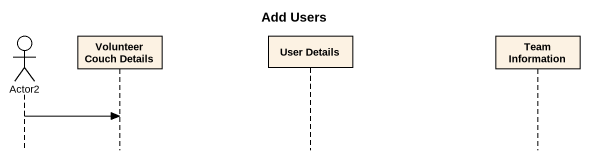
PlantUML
@startuml
title Add Users
hide footbox
actor Actor2
participant "Volunteer Couch Details" as Volunteer_Couch_Details
participant "User Details" as User_Details
participant "Team Information" as Team_Information

Actor2 -> Volunteer_Couch_Details
@enduml
